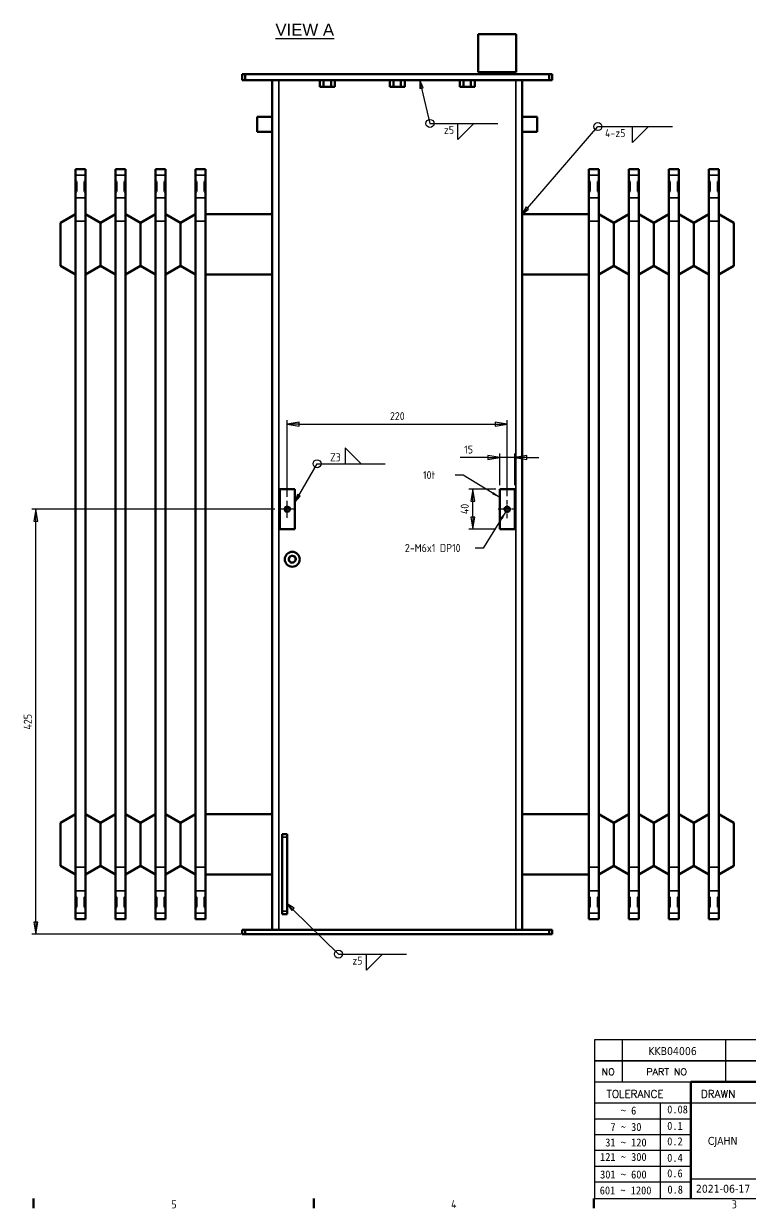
# Model space of a CAD drawing. Header units: millimetres. Extents: x 0 to 3364, y 0 to 2376.
# Drawn here: x 1952 to 2679, y 70 to 1255 of the extents above; entities that cross this region are included whole.
import ezdxf
from ezdxf.enums import TextEntityAlignment as Align

# ---------------------------------------------------------------- set-up
doc = ezdxf.new("R2010")
doc.units = ezdxf.units.MM
doc.header["$LTSCALE"] = 4
doc.linetypes.add('CHAIN', pattern=[0.3543, 0.2362, -0.0295, 0.0591, -0.0295])
doc.layers.get('0').update_dxf_attribs({"lineweight": 25})
for name, color, linetype, lineweight in [('가시적인 것(ISO)', 7, 'Continuous', 50), ('가시적인 좁은 것(ISO)', 1, 'Continuous', 35), ('경계(ISO)', 7, 'Continuous', 70), ('기호(ISO)', 7, 'Continuous', 25), ('제목(ISO)', 5, 'Continuous', 50), ('중심 표식(ISO)', 1, 'Continuous', 25), ('치수(ISO)', 7, 'Continuous', 25)]:
    doc.layers.add(name, color=color, linetype=linetype, lineweight=lineweight)
doc.styles.add('HAN_291', font='')
doc.styles.add('ISO ProportionalPSTEK', font='isocp.shx')
doc.styles.add('RC_284', font='ROMANC.shx')
doc.styles.add('RC_287', font='ROMANC.shx')
doc.styles.add('텍스트 스타일359', font='tahoma.ttf')
doc.styles.add('텍스트 스타일513', font='arial.ttf')
doc.styles.get('HAN_291').set_extended_font_data('GulimChe')
doc.dimstyles.new('PSTEK', dxfattribs={"dimscale": 4, "dimtxt": 2, "dimasz": 3, "dimexe": 1, "dimexo": 1, "dimgap": 1, "dimtad": 1, "dimrnd": 1e-08, "dimdsep": 46, "dimtxsty": 'ISO ProportionalPSTEK', "dimblk": 'Filled-1', "dimcen": 0.09, "dimdle": 10, "dimclrd": 3, "dimclre": 3, "dimclrt": 1, "dimadec": 1, "dimazin": 2, "dimtfac": 1, "dimtmove": 0, "dimatfit": 3, "dimfxl": 0, "dimtolj": 1, "dimlwd": -1, "dimlwe": -1, "dimarcsym": 0})
doc.dimstyles.new('PSTEK$7', dxfattribs={"dimscale": 4, "dimtxt": 2, "dimasz": 2, "dimexe": 1, "dimexo": 1, "dimgap": 1, "dimtad": 1, "dimrnd": 1e-08, "dimdsep": 46, "dimtxsty": 'ISO ProportionalPSTEK', "dimblk": 'Filled-1', "dimcen": 0.09, "dimdle": 10, "dimclrd": 3, "dimclre": 3, "dimclrt": 1, "dimadec": 1, "dimazin": 2, "dimtfac": 1, "dimtmove": 0, "dimatfit": 3, "dimfxl": 0, "dimtolj": 1, "dimlwd": -1, "dimlwe": -1, "dimarcsym": 0})

# ---------------------------------------------------------------- blocks, each defined once
blk = doc.blocks.new('경계 Default Border')
at = {"layer": '경계(ISO)'}
for p, q in [((490.58, 20), (490.58, 17.6)), ((560.67, 20), (560.67, 17.6)), ((630.75, 20), (630.75, 17.6))]:
    blk.add_line(p, q, dxfattribs=at)
at = {"layer": '경계(ISO)', "color": 1, "char_height": 2, "attachment_point": 7, "style": 'ISO ProportionalPSTEK'}
for s, insert in [('5', (525.05, 17.58)), ('4', (595.02, 17.6)), ('3', (665.24, 17.58))]:
    blk.add_mtext(s, dxfattribs=dict(at, insert=insert))
blk = doc.blocks.new('제목 블록 PSTEK')
at = {"color": 180}
for p, q in [((182.48, 11.79), (182.48, 51.57)), ((182.48, 51.57), (372.48, 51.57)), ((189.27, 51.57), (189.27, 41.01)), ((215.22, 41.01), (215.22, 51.57)), ((182.48, 46.29), (372.48, 46.29)), ((182.48, 41.01), (206.45, 41.01)), ((182.48, 35.73), (206.45, 35.73)), ((198.86, 12.03), (198.86, 35.73)), ((206.45, 35.73), (372.48, 35.73)), ((182.48, 31.78), (206.45, 31.78)), ((182.48, 27.83), (206.45, 27.83)), ((182.48, 23.88), (206.45, 23.88)), ((182.48, 19.93), (206.45, 19.93)), ((182.48, 15.98), (206.45, 15.98)), ((206.45, 16.74), (255.92, 16.74)), ((182.48, 11.79), (372.48, 11.79))]:
    blk.add_line(p, q, dxfattribs=at)
at = {"color": 7, "linetype": 'Continuous', "lineweight": 25}
blk.add_line((182.48, 46.28), (231.73, 46.28), dxfattribs=at)
at = {"color": 7, "lineweight": 50}
for p, q in [((206.45, 11.79), (206.45, 41.01)), ((206.45, 41.01), (372.48, 41.01))]:
    blk.add_line(p, q, dxfattribs=at)
at = {"color": 7}
for s, height, style, p in [('NO', 1.742, 'RC_284', (184.14, 42.62)), ('PART NO', 1.742, 'RC_284', (195.34, 42.62)), (' TOLERANCE', 1.9, 'RC_287', (184.09, 37.01)), ('DRAWN', 1.9, 'RC_287', (208.98, 37.01)), ('    ~ 6', 2, 'HAN_291', (183.77, 32.82)), ('0.08', 2, 'HAN_291', (200.55, 33.1)), ('  7 ~ 30', 2, 'HAN_291', (183.77, 28.71)), ('0.1', 2, 'HAN_291', (200.55, 28.99)), (' 31 ~ 120', 2, 'HAN_291', (183.77, 24.83)), ('0.2', 2, 'HAN_291', (200.55, 25.11)), ('121 ~ 300', 2, 'HAN_291', (183.77, 21.21)), ('0.4', 2, 'HAN_291', (200.55, 21)), ('301 ~ 600', 2, 'HAN_291', (183.77, 16.83)), ('0.6', 2, 'HAN_291', (200.55, 17.12)), ('601 ~ 1200', 2, 'HAN_291', (183.68, 12.85)), ('0.8', 2, 'HAN_291', (200.61, 13.06))]:
    blk.add_text(s, height=height, dxfattribs=dict(at, style=style)).set_placement(p)
at = {"layer": '제목(ISO)', "color": 7, "style": '텍스트 스타일359'}
for tag, p in [('4._COLOR_001', (314.55, 49.58)), ('질량\\P3;_001', (349.6, 48.17)), ('부품_번호_001', (195.83, 47.69)), ('설명_001', (231.5, 47.93)), ("3._Q'TY_001", (312.71, 47.93)), ('4._COLOR_002', (323.48, 46.24)), ('1._MODEL_NAME_001', (332.11, 37.37)), ('제목_001', (335.37, 32.13)), ('설계자_001', (210.72, 25.24)), ('점검자_001', (226.47, 25.24)), ('부품_번호_001', (334.49, 26.81)), ('프로젝트_001', (279.06, 18.26)), ('작성_날짜_001', (207.73, 13.27)), ('점검_날짜_001', (224.21, 13.27)), ('시트_크기_001', (260.85, 14.84)), ('프로젝트_002', (270.51, 14.87)), ('프로젝트_003', (286.8, 11.47))]:
    blk.add_attdef(tag, p, '', height=1.98, dxfattribs=at)
for tag, p in [('재질', (295.48, 48.93)), ('엔지니어링_승인자', (247.67, 26.23)), ('엔지니어링_승인_날짜', (247.67, 14.27))]:
    blk.add_attdef(tag, text='', height=1.98, dxfattribs=at).set_placement(p, align=Align.MIDDLE_CENTER)
blk = doc.blocks.new('용접 기호 식별자1')
at = {"layer": '기호(ISO)', "color": 3}
for p, q in [((555.47, 92.32), (554.05, 93.72)), ((555.76, 92.61), (554.05, 93.72)), ((554.05, 93.72), (555.19, 92.03)), ((555.19, 92.03), (555.76, 92.61)), ((555.47, 92.32), (566.85, 81.14)), ((566.85, 81.14), (583.85, 81.14))]:
    blk.add_line(p, q, dxfattribs=at)
at = {"layer": '기호(ISO)'}
for p, q in [((573.85, 81.14), (577.85, 81.14)), ((577.85, 81.14), (573.85, 77.14)), ((573.85, 77.14), (573.85, 81.14))]:
    blk.add_line(p, q, dxfattribs=at)
at = {"layer": '기호(ISO)', "color": 3, "flags": 128}
blk.add_lwpolyline([(555.76, 92.61), (554.05, 93.72)], dxfattribs=at)
at = {"layer": '기호(ISO)'}
blk.add_circle((566.85, 81.14), 1, dxfattribs=at)
at = {"layer": '기호(ISO)', "color": 3}
blk.add_solid([(555.76, 92.61), (554.05, 93.72), (555.19, 92.03), (555.76, 92.61)], dxfattribs=at)
at = {"layer": '기호(ISO)', "color": 1, "insert": (570.33, 78.5), "char_height": 2, "attachment_point": 7, "style": 'ISO ProportionalPSTEK'}
blk.add_mtext('z5', dxfattribs=at)
blk = doc.blocks.new('용접 기호 식별자2')
at = {"layer": '기호(ISO)', "color": 3}
for p, q in [((587.63, 297.63), (587.16, 299.58)), ((588.01, 297.73), (587.16, 299.58)), ((587.16, 299.58), (587.24, 297.54)), ((587.24, 297.54), (588.01, 297.73)), ((587.63, 297.63), (589.74, 288.79)), ((589.74, 288.79), (606.74, 288.79))]:
    blk.add_line(p, q, dxfattribs=at)
at = {"layer": '기호(ISO)'}
for p, q in [((596.74, 288.79), (600.74, 288.79)), ((600.74, 288.79), (596.74, 284.79)), ((596.74, 284.79), (596.74, 288.79))]:
    blk.add_line(p, q, dxfattribs=at)
at = {"layer": '기호(ISO)', "color": 3, "flags": 128}
blk.add_lwpolyline([(588.01, 297.73), (587.16, 299.58)], dxfattribs=at)
at = {"layer": '기호(ISO)'}
blk.add_circle((589.74, 288.79), 1, dxfattribs=at)
at = {"layer": '기호(ISO)', "color": 3}
blk.add_solid([(588.01, 297.73), (587.16, 299.58), (587.24, 297.54), (588.01, 297.73)], dxfattribs=at)
at = {"layer": '기호(ISO)', "color": 1, "insert": (593.22, 286.15), "char_height": 2, "attachment_point": 7, "style": 'ISO ProportionalPSTEK'}
blk.add_mtext('z5', dxfattribs=at)
blk = doc.blocks.new('Filled-1')
at = {"color": 0}
for p, q in [((0, 0), (-1, 0.167)), ((-1, 0.167), (-1, -0.167)), ((-1, 0), (0, 0)), ((-1, -0.167), (0, 0))]:
    blk.add_line(p, q, dxfattribs=at)
at = {"color": 0, "flags": 128}
blk.add_lwpolyline([(-1, -0.167), (0, 0)], dxfattribs=at)
at = {"color": 0}
blk.add_solid([(-1, -0.167), (0, 0), (-1, 0.167), (-1, -0.167)], dxfattribs=at)
blk = doc.blocks.new('*D71')
at = {"layer": 'Defpoints', "color": 0}
for p in [(1964.5, 769.3), (2207.7, 769.3), (2174.2, 344.3)]:
    blk.add_point(p, dxfattribs=at)
at = {"layer": '치수(ISO)', "color": 3}
for p, q in [((2203.7, 769.3), (1960.5, 769.3)), ((1964.5, 356.3), (1964.5, 757.3)), ((2170.2, 344.3), (1960.5, 344.3))]:
    blk.add_line(p, q, dxfattribs=at)
at = {"layer": '치수(ISO)', "color": 3, "xscale": 12, "yscale": 12, "zscale": 12}
for p, rotation in [((1964.5, 769.3), 90), ((1964.5, 344.3), 270)]:
    blk.add_blockref('Filled-1', p, dxfattribs=dict(at, rotation=rotation))
at = {"layer": '치수(ISO)', "color": 1, "insert": (1952.5, 549.1), "char_height": 8, "attachment_point": 1, "rotation": 90, "style": 'ISO ProportionalPSTEK'}
blk.add_mtext('\\A1;425', dxfattribs=at)
blk = doc.blocks.new('*D72')
at = {"layer": 'Defpoints', "color": 0}
for p in [(2436.2, 854.5), (2216.2, 777.8), (2436.2, 778.3)]:
    blk.add_point(p, dxfattribs=at)
at = {"layer": '치수(ISO)', "color": 3}
for p, q in [((2216.2, 781.8), (2216.2, 858.5)), ((2228.2, 854.5), (2424.2, 854.5)), ((2436.2, 782.3), (2436.2, 858.5))]:
    blk.add_line(p, q, dxfattribs=at)
at = {"layer": '치수(ISO)', "color": 3, "xscale": 12, "yscale": 12, "zscale": 12, "rotation": 180}
blk.add_blockref('Filled-1', (2216.2, 854.5), dxfattribs=at)
at = {"layer": '치수(ISO)', "color": 3, "xscale": 12, "yscale": 12, "zscale": 12}
blk.add_blockref('Filled-1', (2436.2, 854.5), dxfattribs=at)
at = {"layer": '치수(ISO)', "color": 1, "insert": (2318.9, 866.5), "char_height": 8, "attachment_point": 1, "style": 'ISO ProportionalPSTEK'}
blk.add_mtext('\\A1;220', dxfattribs=at)
blk = doc.blocks.new('*D73')
at = {"layer": 'Defpoints', "color": 0}
for p in [(2401.7, 789.3), (2428.7, 789.3), (2428.7, 749.3)]:
    blk.add_point(p, dxfattribs=at)
at = {"layer": '치수(ISO)', "color": 3}
for p, q in [((2424.7, 789.3), (2397.7, 789.3)), ((2401.7, 761.3), (2401.7, 777.3)), ((2424.7, 749.3), (2397.7, 749.3))]:
    blk.add_line(p, q, dxfattribs=at)
at = {"layer": '치수(ISO)', "color": 3, "xscale": 12, "yscale": 12, "zscale": 12}
for p, rotation in [((2401.7, 789.3), 90), ((2401.7, 749.3), 270)]:
    blk.add_blockref('Filled-1', p, dxfattribs=dict(at, rotation=rotation))
at = {"layer": '치수(ISO)', "color": 1, "insert": (2389.7, 764.5), "char_height": 8, "attachment_point": 1, "rotation": 90, "style": 'ISO ProportionalPSTEK'}
blk.add_mtext('\\A1;40', dxfattribs=at)
blk = doc.blocks.new('*D74')
at = {"layer": 'Defpoints', "color": 0}
for p in [(2443.7, 821.1), (2428.7, 789.3), (2443.7, 789.3)]:
    blk.add_point(p, dxfattribs=at)
at = {"layer": '치수(ISO)', "color": 3}
for p, q in [((2416.7, 821.1), (2389.2, 821.1)), ((2428.7, 793.3), (2428.7, 825.1)), ((2443.7, 821.1), (2428.7, 821.1)), ((2443.7, 793.3), (2443.7, 825.1)), ((2455.7, 821.1), (2467.7, 821.1))]:
    blk.add_line(p, q, dxfattribs=at)
at = {"layer": '치수(ISO)', "color": 3, "xscale": 12, "yscale": 12, "zscale": 12}
blk.add_blockref('Filled-1', (2428.7, 821.1), dxfattribs=at)
at = {"layer": '치수(ISO)', "color": 3, "xscale": 12, "yscale": 12, "zscale": 12, "rotation": 180}
blk.add_blockref('Filled-1', (2443.7, 821.1), dxfattribs=at)
at = {"layer": '치수(ISO)', "color": 1, "insert": (2393.2, 833.1), "char_height": 8, "attachment_point": 1, "style": 'ISO ProportionalPSTEK'}
blk.add_mtext('\\A1;15', dxfattribs=at)
blk = doc.blocks.new('용접 기호 식별자4')
at = {"layer": '기호(ISO)'}
for p, q in [((572.49, 203.73), (568.49, 207.73)), ((568.49, 207.73), (568.49, 203.73)), ((568.49, 203.73), (572.49, 203.73))]:
    blk.add_line(p, q, dxfattribs=at)
at = {"layer": '기호(ISO)', "color": 3}
for p, q in [((556.92, 195.82), (561.49, 203.73)), ((561.49, 203.73), (578.49, 203.73)), ((556.58, 196.02), (555.92, 194.09)), ((556.92, 195.82), (555.92, 194.09)), ((555.92, 194.09), (557.27, 195.62)), ((557.27, 195.62), (556.58, 196.02))]:
    blk.add_line(p, q, dxfattribs=at)
at = {"layer": '기호(ISO)', "color": 3, "flags": 128}
blk.add_lwpolyline([(556.58, 196.02), (555.92, 194.09)], dxfattribs=at)
at = {"layer": '기호(ISO)'}
blk.add_circle((561.49, 203.73), 1, dxfattribs=at)
at = {"layer": '기호(ISO)', "color": 3}
blk.add_solid([(556.58, 196.02), (555.92, 194.09), (557.27, 195.62), (556.58, 196.02)], dxfattribs=at)
at = {"layer": '기호(ISO)', "color": 1, "insert": (564.76, 204.33), "char_height": 2, "attachment_point": 7, "style": 'ISO ProportionalPSTEK'}
blk.add_mtext('Z3', dxfattribs=at)
blk = doc.blocks.new('용접 기호 식별자7')
at = {"layer": '기호(ISO)', "color": 3}
for p, q in [((614.11, 267.65), (631.73, 288.01)), ((631.73, 288.01), (635.08, 288.01)), ((632.58, 288.01), (650.37, 288.01)), ((613.81, 267.92), (612.8, 266.14)), ((614.11, 267.65), (612.8, 266.14)), ((612.8, 266.14), (614.41, 267.39)), ((614.41, 267.39), (613.81, 267.92))]:
    blk.add_line(p, q, dxfattribs=at)
at = {"layer": '기호(ISO)'}
for p, q in [((640.37, 288.01), (644.37, 288.01)), ((644.37, 288.01), (640.37, 284.01)), ((640.37, 284.01), (640.37, 288.01))]:
    blk.add_line(p, q, dxfattribs=at)
at = {"layer": '기호(ISO)', "color": 3, "flags": 128}
blk.add_lwpolyline([(613.81, 267.92), (612.8, 266.14)], dxfattribs=at)
at = {"layer": '기호(ISO)'}
blk.add_circle((631.73, 288.01), 1, dxfattribs=at)
at = {"layer": '기호(ISO)', "color": 3}
blk.add_solid([(613.81, 267.92), (612.8, 266.14), (614.41, 267.39), (613.81, 267.92)], dxfattribs=at)
at = {"layer": '기호(ISO)', "color": 1, "insert": (633.53, 285.37), "char_height": 2, "attachment_point": 7, "style": 'ISO ProportionalPSTEK'}
blk.add_mtext('4-z5', dxfattribs=at)

msp = doc.modelspace()

# ---------------------------------------------------------------- linework, layer by layer
at = {"layer": '가시적인 것(ISO)'}
for p, q in [((2445.1943, 1244.416), (2407.1943, 1244.416)), ((2407.1943, 1206.416), (2407.1943, 1244.416)), ((2445.1943, 1206.416), (2445.1943, 1244.416)), ((2174.1943, 1204.316), (2171.1943, 1204.316)), ((2171.1943, 1204.316), (2171.1943, 1198.316)), ((2171.1943, 1198.316), (2174.1943, 1198.316)), ((2174.1943, 1198.316), (2174.1943, 1204.316)), ((2478.1943, 1204.316), (2174.1943, 1204.316)), ((2174.1943, 1198.316), (2478.1943, 1198.316)), ((2201.1943, 1198.316), (2201.1943, 348.816)), ((2248.6887, 1198.316), (2248.6887, 1191.816)), ((2252.4415, 1198.316), (2252.4415, 1191.816)), ((2259.947, 1198.316), (2259.947, 1191.816)), ((2263.6998, 1198.316), (2263.6998, 1191.816)), ((2318.6887, 1198.316), (2318.6887, 1191.816)), ((2322.4415, 1198.316), (2322.4415, 1191.816)), ((2329.947, 1198.316), (2329.947, 1191.816)), ((2333.6998, 1198.316), (2333.6998, 1191.816)), ((2388.6887, 1198.316), (2388.6887, 1191.816)), ((2392.4415, 1198.316), (2392.4415, 1191.816)), ((2399.947, 1198.316), (2399.947, 1191.816)), ((2403.6998, 1198.316), (2403.6998, 1191.816)), ((2407.1943, 1206.416), (2445.1943, 1206.416)), ((2412.5943, 1206.416), (2412.5943, 1204.316)), ((2439.7943, 1204.316), (2439.7943, 1206.416)), ((2451.1943, 348.816), (2451.1943, 1198.316)), ((2481.1943, 1204.316), (2478.1943, 1204.316)), ((2478.1943, 1204.316), (2478.1943, 1198.316)), ((2478.1943, 1198.316), (2481.1943, 1198.316)), ((2481.1943, 1198.316), (2481.1943, 1204.316)), ((2252.4415, 1191.816), (2248.6887, 1191.816)), ((2259.947, 1191.816), (2252.4415, 1191.816)), ((2263.6998, 1191.816), (2259.947, 1191.816)), ((2322.4415, 1191.816), (2318.6887, 1191.816)), ((2329.947, 1191.816), (2322.4415, 1191.816)), ((2333.6998, 1191.816), (2329.947, 1191.816)), ((2392.4415, 1191.816), (2388.6887, 1191.816)), ((2399.947, 1191.816), (2392.4415, 1191.816)), ((2403.6998, 1191.816), (2399.947, 1191.816)), ((2186.1943, 1146.816), (2186.1943, 1161.816)), ((2186.1943, 1161.816), (2201.1943, 1161.816)), ((2451.1943, 1161.816), (2466.1943, 1161.816)), ((2466.1943, 1146.816), (2466.1943, 1161.816)), ((2186.1943, 1146.816), (2201.1943, 1146.816)), ((2451.1943, 1146.816), (2466.1943, 1146.816)), ((2004.3943, 1109.316), (2004.3943, 1103.2852)), ((2004.3943, 1109.316), (2014.3943, 1109.316)), ((2004.3943, 1097.5352), (2004.3943, 1103.2852)), ((2014.3943, 1103.2852), (2014.3943, 1109.316)), ((2014.3943, 1103.2852), (2014.3943, 1097.5352)), ((2044.3943, 1109.316), (2044.3943, 1103.2852)), ((2044.3943, 1109.316), (2054.3943, 1109.316)), ((2044.3943, 1097.5352), (2044.3943, 1103.2852)), ((2054.3943, 1103.2852), (2054.3943, 1109.316)), ((2054.3943, 1103.2852), (2054.3943, 1097.5352)), ((2084.3943, 1109.316), (2084.3943, 1103.2852)), ((2084.3943, 1109.316), (2094.3943, 1109.316)), ((2084.3943, 1097.5352), (2084.3943, 1103.2852)), ((2094.3943, 1103.2852), (2094.3943, 1109.316)), ((2094.3943, 1103.2852), (2094.3943, 1097.5352)), ((2124.3943, 1109.316), (2124.3943, 1103.2852)), ((2124.3943, 1109.316), (2134.3943, 1109.316)), ((2124.3943, 1097.5352), (2124.3943, 1103.2852)), ((2134.3943, 1103.2852), (2134.3943, 1109.316)), ((2134.3943, 1103.2852), (2134.3943, 1097.5352)), ((2517.9943, 1109.316), (2517.9943, 1103.2852)), ((2527.9943, 1109.316), (2517.9943, 1109.316)), ((2517.9943, 1097.5352), (2517.9943, 1103.2852)), ((2527.9943, 1103.2852), (2527.9943, 1109.316)), ((2527.9943, 1103.2852), (2527.9943, 1097.5352)), ((2557.9943, 1109.316), (2557.9943, 1103.2852)), ((2567.9943, 1109.316), (2557.9943, 1109.316)), ((2557.9943, 1097.5352), (2557.9943, 1103.2852)), ((2567.9943, 1103.2852), (2567.9943, 1109.316)), ((2567.9943, 1103.2852), (2567.9943, 1097.5352)), ((2597.9943, 1109.316), (2597.9943, 1103.2852)), ((2607.9943, 1109.316), (2597.9943, 1109.316)), ((2597.9943, 1097.5352), (2597.9943, 1103.2852)), ((2607.9943, 1103.2852), (2607.9943, 1109.316)), ((2607.9943, 1103.2852), (2607.9943, 1097.5352)), ((2637.9943, 1109.316), (2637.9943, 1103.2852)), ((2647.9943, 1109.316), (2637.9943, 1109.316)), ((2637.9943, 1097.5352), (2637.9943, 1103.2852)), ((2647.9943, 1103.2852), (2647.9943, 1109.316)), ((2647.9943, 1103.2852), (2647.9943, 1097.5352)), ((2004.3943, 1097.5352), (2005.3943, 1097.1015)), ((2004.3943, 1086.6161), (2004.3943, 1097.5352)), ((2005.3943, 1097.1015), (2005.3943, 1087.0499)), ((2013.3943, 1097.1015), (2014.3943, 1097.5352)), ((2013.3943, 1087.0499), (2013.3943, 1097.1015)), ((2014.3943, 1097.5352), (2014.3943, 1086.6161)), ((2044.3943, 1097.5352), (2045.3943, 1097.1015)), ((2044.3943, 1086.6161), (2044.3943, 1097.5352)), ((2045.3943, 1097.1015), (2045.3943, 1087.0499)), ((2053.3943, 1097.1015), (2054.3943, 1097.5352)), ((2053.3943, 1087.0499), (2053.3943, 1097.1015)), ((2054.3943, 1097.5352), (2054.3943, 1086.6161)), ((2084.3943, 1097.5352), (2085.3943, 1097.1015)), ((2084.3943, 1086.6161), (2084.3943, 1097.5352)), ((2085.3943, 1097.1015), (2085.3943, 1087.0499)), ((2093.3943, 1097.1015), (2094.3943, 1097.5352)), ((2093.3943, 1087.0499), (2093.3943, 1097.1015)), ((2094.3943, 1097.5352), (2094.3943, 1086.6161)), ((2124.3943, 1097.5352), (2125.3943, 1097.1015)), ((2124.3943, 1086.6161), (2124.3943, 1097.5352)), ((2125.3943, 1097.1015), (2125.3943, 1087.0499)), ((2133.3943, 1097.1015), (2134.3943, 1097.5352)), ((2133.3943, 1087.0499), (2133.3943, 1097.1015)), ((2134.3943, 1097.5352), (2134.3943, 1086.6161)), ((2517.9943, 1097.5352), (2518.9943, 1097.1015)), ((2517.9943, 1086.6161), (2517.9943, 1097.5352)), ((2518.9943, 1097.1015), (2518.9943, 1087.0499)), ((2526.9943, 1097.1015), (2527.9943, 1097.5352)), ((2526.9943, 1087.0499), (2526.9943, 1097.1015)), ((2527.9943, 1097.5352), (2527.9943, 1086.6161)), ((2557.9943, 1097.5352), (2558.9943, 1097.1015)), ((2557.9943, 1086.6161), (2557.9943, 1097.5352)), ((2558.9943, 1097.1015), (2558.9943, 1087.0499)), ((2566.9943, 1097.1015), (2567.9943, 1097.5352)), ((2566.9943, 1087.0499), (2566.9943, 1097.1015)), ((2567.9943, 1097.5352), (2567.9943, 1086.6161)), ((2597.9943, 1097.5352), (2598.9943, 1097.1015)), ((2597.9943, 1086.6161), (2597.9943, 1097.5352)), ((2598.9943, 1097.1015), (2598.9943, 1087.0499)), ((2606.9943, 1097.1015), (2607.9943, 1097.5352)), ((2606.9943, 1087.0499), (2606.9943, 1097.1015)), ((2607.9943, 1097.5352), (2607.9943, 1086.6161)), ((2637.9943, 1097.5352), (2638.9943, 1097.1015)), ((2637.9943, 1086.6161), (2637.9943, 1097.5352)), ((2638.9943, 1097.1015), (2638.9943, 1087.0499)), ((2646.9943, 1097.1015), (2647.9943, 1097.5352)), ((2646.9943, 1087.0499), (2646.9943, 1097.1015)), ((2647.9943, 1097.5352), (2647.9943, 1086.6161)), ((2005.3943, 1087.0499), (2004.3943, 1086.6161)), ((2004.3943, 1080.7742), (2004.3943, 1086.6161)), ((2004.3943, 1080.7742), (2004.3943, 1057.2819)), ((2014.3943, 1086.6161), (2013.3943, 1087.0499)), ((2014.3943, 1086.6161), (2014.3943, 1080.7742)), ((2014.3943, 1057.2819), (2014.3943, 1080.7742)), ((2045.3943, 1087.0499), (2044.3943, 1086.6161)), ((2044.3943, 1080.7742), (2044.3943, 1086.6161)), ((2044.3943, 1080.7742), (2044.3943, 1057.2819)), ((2054.3943, 1086.6161), (2053.3943, 1087.0499)), ((2054.3943, 1086.6161), (2054.3943, 1080.7742)), ((2054.3943, 1057.2819), (2054.3943, 1080.7742)), ((2085.3943, 1087.0499), (2084.3943, 1086.6161)), ((2084.3943, 1080.7742), (2084.3943, 1086.6161)), ((2084.3943, 1080.7742), (2084.3943, 1057.2819)), ((2094.3943, 1086.6161), (2093.3943, 1087.0499)), ((2094.3943, 1086.6161), (2094.3943, 1080.7742)), ((2094.3943, 1057.2819), (2094.3943, 1080.7742)), ((2125.3943, 1087.0499), (2124.3943, 1086.6161)), ((2124.3943, 1080.7742), (2124.3943, 1086.6161)), ((2124.3943, 1080.7742), (2124.3943, 1057.2819)), ((2134.3943, 1086.6161), (2133.3943, 1087.0499)), ((2134.3943, 1086.6161), (2134.3943, 1080.7742)), ((2134.3943, 1057.2819), (2134.3943, 1080.7742)), ((2518.9943, 1087.0499), (2517.9943, 1086.6161)), ((2517.9943, 1080.7742), (2517.9943, 1086.6161)), ((2517.9943, 1080.7742), (2517.9943, 1057.2819)), ((2527.9943, 1086.6161), (2526.9943, 1087.0499)), ((2527.9943, 1086.6161), (2527.9943, 1080.7742)), ((2527.9943, 1057.2819), (2527.9943, 1080.7742)), ((2558.9943, 1087.0499), (2557.9943, 1086.6161)), ((2557.9943, 1080.7742), (2557.9943, 1086.6161)), ((2557.9943, 1080.7742), (2557.9943, 1057.2819)), ((2567.9943, 1086.6161), (2566.9943, 1087.0499)), ((2567.9943, 1086.6161), (2567.9943, 1080.7742)), ((2567.9943, 1057.2819), (2567.9943, 1080.7742)), ((2598.9943, 1087.0499), (2597.9943, 1086.6161)), ((2597.9943, 1080.7742), (2597.9943, 1086.6161)), ((2597.9943, 1080.7742), (2597.9943, 1057.2819)), ((2607.9943, 1086.6161), (2606.9943, 1087.0499)), ((2607.9943, 1086.6161), (2607.9943, 1080.7742)), ((2607.9943, 1057.2819), (2607.9943, 1080.7742)), ((2638.9943, 1087.0499), (2637.9943, 1086.6161)), ((2637.9943, 1080.7742), (2637.9943, 1086.6161)), ((2637.9943, 1080.7742), (2637.9943, 1057.2819)), ((2647.9943, 1086.6161), (2646.9943, 1087.0499)), ((2647.9943, 1086.6161), (2647.9943, 1080.7742)), ((2647.9943, 1057.2819), (2647.9943, 1080.7742)), ((1989.3943, 1055.9057), (2004.3943, 1064.566)), ((1989.3943, 1055.9057), (1989.3943, 1012.7262)), ((2004.3943, 411.35), (2004.3943, 1057.2819)), ((2029.3943, 1055.9057), (2014.3943, 1064.566)), ((2014.3943, 1057.2819), (2014.3943, 411.35)), ((2029.3943, 1055.9057), (2044.3943, 1064.566)), ((2029.3943, 1055.9057), (2029.3943, 1012.7262)), ((2044.3943, 411.35), (2044.3943, 1057.2819)), ((2069.3943, 1055.9057), (2054.3943, 1064.566)), ((2054.3943, 1057.2819), (2054.3943, 411.35)), ((2069.3943, 1055.9057), (2084.3943, 1064.566)), ((2069.3943, 1055.9057), (2069.3943, 1012.7262)), ((2084.3943, 411.35), (2084.3943, 1057.2819)), ((2109.3943, 1055.9057), (2094.3943, 1064.566)), ((2094.3943, 1057.2819), (2094.3943, 411.35)), ((2109.3943, 1055.9057), (2124.3943, 1064.566)), ((2109.3943, 1055.9057), (2109.3943, 1012.7262)), ((2124.3943, 411.35), (2124.3943, 1057.2819)), ((2134.3943, 1064.566), (2201.1943, 1064.566)), ((2134.3943, 1057.2819), (2134.3943, 411.35)), ((2517.9943, 1064.566), (2451.1943, 1064.566)), ((2517.9943, 411.35), (2517.9943, 1057.2819)), ((2542.9943, 1055.9057), (2527.9943, 1064.566)), ((2527.9943, 1057.2819), (2527.9943, 411.35)), ((2542.9943, 1055.9057), (2557.9943, 1064.566)), ((2542.9943, 1012.7262), (2542.9943, 1055.9057)), ((2557.9943, 411.35), (2557.9943, 1057.2819)), ((2582.9943, 1055.9057), (2567.9943, 1064.566)), ((2567.9943, 1057.2819), (2567.9943, 411.35)), ((2582.9943, 1055.9057), (2597.9943, 1064.566)), ((2582.9943, 1012.7262), (2582.9943, 1055.9057)), ((2597.9943, 411.35), (2597.9943, 1057.2819)), ((2622.9943, 1055.9057), (2607.9943, 1064.566)), ((2607.9943, 1057.2819), (2607.9943, 411.35)), ((2622.9943, 1055.9057), (2637.9943, 1064.566)), ((2622.9943, 1012.7262), (2622.9943, 1055.9057)), ((2637.9943, 411.35), (2637.9943, 1057.2819)), ((2662.9943, 1055.9057), (2647.9943, 1064.566)), ((2647.9943, 1057.2819), (2647.9943, 411.35)), ((2662.9943, 1012.7262), (2662.9943, 1055.9057)), ((1989.3943, 1012.7262), (2004.3943, 1004.066)), ((2029.3943, 1012.7262), (2014.3943, 1004.066)), ((2029.3943, 1012.7262), (2044.3943, 1004.066)), ((2069.3943, 1012.7262), (2054.3943, 1004.066)), ((2069.3943, 1012.7262), (2084.3943, 1004.066)), ((2109.3943, 1012.7262), (2094.3943, 1004.066)), ((2109.3943, 1012.7262), (2124.3943, 1004.066)), ((2542.9943, 1012.7262), (2527.9943, 1004.066)), ((2542.9943, 1012.7262), (2557.9943, 1004.066)), ((2582.9943, 1012.7262), (2567.9943, 1004.066)), ((2582.9943, 1012.7262), (2597.9943, 1004.066)), ((2622.9943, 1012.7262), (2607.9943, 1004.066)), ((2622.9943, 1012.7262), (2637.9943, 1004.066)), ((2662.9943, 1012.7262), (2647.9943, 1004.066)), ((2134.3943, 1004.066), (2201.1943, 1004.066)), ((2517.9943, 1004.066), (2451.1943, 1004.066)), ((2208.6943, 789.316), (2208.6943, 749.316)), ((2223.6943, 789.316), (2208.6943, 789.316)), ((2223.6943, 749.316), (2223.6943, 789.316)), ((2428.6943, 789.316), (2443.6943, 789.316)), ((2428.6943, 749.316), (2428.6943, 789.316)), ((2443.6943, 789.316), (2443.6943, 749.316)), ((2208.6943, 749.316), (2223.6943, 749.316)), ((2443.6943, 749.316), (2428.6943, 749.316)), ((1989.3943, 455.9057), (2004.3943, 464.566)), ((2029.3943, 455.9057), (2014.3943, 464.566)), ((2029.3943, 455.9057), (2044.3943, 464.566)), ((2069.3943, 455.9057), (2054.3943, 464.566)), ((2069.3943, 455.9057), (2084.3943, 464.566)), ((2109.3943, 455.9057), (2094.3943, 464.566)), ((2109.3943, 455.9057), (2124.3943, 464.566)), ((2134.3943, 464.566), (2201.1943, 464.566)), ((2517.9943, 464.566), (2451.1943, 464.566)), ((2542.9943, 455.9057), (2527.9943, 464.566)), ((2542.9943, 455.9057), (2557.9943, 464.566)), ((2582.9943, 455.9057), (2567.9943, 464.566)), ((2582.9943, 455.9057), (2597.9943, 464.566)), ((2622.9943, 455.9057), (2607.9943, 464.566)), ((2622.9943, 455.9057), (2637.9943, 464.566)), ((2662.9943, 455.9057), (2647.9943, 464.566)), ((1989.3943, 455.9057), (1989.3943, 412.7262)), ((2029.3943, 455.9057), (2029.3943, 412.7262)), ((2069.3943, 455.9057), (2069.3943, 412.7262)), ((2109.3943, 455.9057), (2109.3943, 412.7262)), ((2542.9943, 412.7262), (2542.9943, 455.9057)), ((2582.9943, 412.7262), (2582.9943, 455.9057)), ((2622.9943, 412.7262), (2622.9943, 455.9057)), ((2662.9943, 412.7262), (2662.9943, 455.9057)), ((2216.1943, 444.316), (2211.1943, 444.316)), ((2211.1943, 441.316), (2211.1943, 444.316)), ((2211.1943, 367.316), (2211.1943, 441.316)), ((2216.1943, 444.316), (2216.1943, 441.316)), ((2216.1943, 441.316), (2216.1943, 367.316)), ((1989.3943, 412.7262), (2004.3943, 404.066)), ((2004.3943, 411.35), (2004.3943, 387.8577)), ((2029.3943, 412.7262), (2014.3943, 404.066)), ((2014.3943, 387.8577), (2014.3943, 411.35)), ((2029.3943, 412.7262), (2044.3943, 404.066)), ((2044.3943, 411.35), (2044.3943, 387.8577)), ((2069.3943, 412.7262), (2054.3943, 404.066)), ((2054.3943, 387.8577), (2054.3943, 411.35)), ((2069.3943, 412.7262), (2084.3943, 404.066)), ((2084.3943, 411.35), (2084.3943, 387.8577)), ((2109.3943, 412.7262), (2094.3943, 404.066)), ((2094.3943, 387.8577), (2094.3943, 411.35)), ((2109.3943, 412.7262), (2124.3943, 404.066)), ((2124.3943, 411.35), (2124.3943, 387.8577)), ((2134.3943, 387.8577), (2134.3943, 411.35)), ((2134.3943, 404.066), (2201.1943, 404.066)), ((2517.9943, 404.066), (2451.1943, 404.066)), ((2517.9943, 411.35), (2517.9943, 387.8577)), ((2542.9943, 412.7262), (2527.9943, 404.066)), ((2527.9943, 387.8577), (2527.9943, 411.35)), ((2542.9943, 412.7262), (2557.9943, 404.066)), ((2557.9943, 411.35), (2557.9943, 387.8577)), ((2582.9943, 412.7262), (2567.9943, 404.066)), ((2567.9943, 387.8577), (2567.9943, 411.35)), ((2582.9943, 412.7262), (2597.9943, 404.066)), ((2597.9943, 411.35), (2597.9943, 387.8577)), ((2622.9943, 412.7262), (2607.9943, 404.066)), ((2607.9943, 387.8577), (2607.9943, 411.35)), ((2622.9943, 412.7262), (2637.9943, 404.066)), ((2637.9943, 411.35), (2637.9943, 387.8577)), ((2662.9943, 412.7262), (2647.9943, 404.066)), ((2647.9943, 387.8577), (2647.9943, 411.35)), ((2004.3943, 382.0158), (2004.3943, 387.8577)), ((2004.3943, 382.0158), (2005.3943, 381.5821)), ((2004.3943, 371.0967), (2004.3943, 382.0158)), ((2005.3943, 381.5821), (2005.3943, 371.5305)), ((2013.3943, 381.5821), (2014.3943, 382.0158)), ((2013.3943, 371.5305), (2013.3943, 381.5821)), ((2014.3943, 387.8577), (2014.3943, 382.0158)), ((2014.3943, 382.0158), (2014.3943, 371.0967)), ((2044.3943, 382.0158), (2044.3943, 387.8577)), ((2044.3943, 382.0158), (2045.3943, 381.5821)), ((2044.3943, 371.0967), (2044.3943, 382.0158)), ((2045.3943, 381.5821), (2045.3943, 371.5305)), ((2053.3943, 381.5821), (2054.3943, 382.0158)), ((2053.3943, 371.5305), (2053.3943, 381.5821)), ((2054.3943, 387.8577), (2054.3943, 382.0158)), ((2054.3943, 382.0158), (2054.3943, 371.0967)), ((2084.3943, 382.0158), (2084.3943, 387.8577)), ((2084.3943, 382.0158), (2085.3943, 381.5821)), ((2084.3943, 371.0967), (2084.3943, 382.0158)), ((2085.3943, 381.5821), (2085.3943, 371.5305)), ((2093.3943, 381.5821), (2094.3943, 382.0158)), ((2093.3943, 371.5305), (2093.3943, 381.5821)), ((2094.3943, 387.8577), (2094.3943, 382.0158)), ((2094.3943, 382.0158), (2094.3943, 371.0967)), ((2124.3943, 382.0158), (2124.3943, 387.8577)), ((2124.3943, 382.0158), (2125.3943, 381.5821)), ((2124.3943, 371.0967), (2124.3943, 382.0158)), ((2125.3943, 381.5821), (2125.3943, 371.5305)), ((2133.3943, 381.5821), (2134.3943, 382.0158)), ((2133.3943, 371.5305), (2133.3943, 381.5821)), ((2134.3943, 387.8577), (2134.3943, 382.0158)), ((2134.3943, 382.0158), (2134.3943, 371.0967)), ((2517.9943, 382.0158), (2517.9943, 387.8577)), ((2517.9943, 382.0158), (2518.9943, 381.5821)), ((2517.9943, 371.0967), (2517.9943, 382.0158)), ((2518.9943, 381.5821), (2518.9943, 371.5305)), ((2526.9943, 381.5821), (2527.9943, 382.0158)), ((2526.9943, 371.5305), (2526.9943, 381.5821)), ((2527.9943, 387.8577), (2527.9943, 382.0158)), ((2527.9943, 382.0158), (2527.9943, 371.0967)), ((2557.9943, 382.0158), (2557.9943, 387.8577)), ((2557.9943, 382.0158), (2558.9943, 381.5821)), ((2557.9943, 371.0967), (2557.9943, 382.0158)), ((2558.9943, 381.5821), (2558.9943, 371.5305)), ((2566.9943, 381.5821), (2567.9943, 382.0158)), ((2566.9943, 371.5305), (2566.9943, 381.5821)), ((2567.9943, 387.8577), (2567.9943, 382.0158)), ((2567.9943, 382.0158), (2567.9943, 371.0967)), ((2597.9943, 382.0158), (2597.9943, 387.8577)), ((2597.9943, 382.0158), (2598.9943, 381.5821)), ((2597.9943, 371.0967), (2597.9943, 382.0158)), ((2598.9943, 381.5821), (2598.9943, 371.5305)), ((2606.9943, 381.5821), (2607.9943, 382.0158)), ((2606.9943, 371.5305), (2606.9943, 381.5821)), ((2607.9943, 387.8577), (2607.9943, 382.0158)), ((2607.9943, 382.0158), (2607.9943, 371.0967)), ((2637.9943, 382.0158), (2637.9943, 387.8577)), ((2637.9943, 382.0158), (2638.9943, 381.5821)), ((2637.9943, 371.0967), (2637.9943, 382.0158)), ((2638.9943, 381.5821), (2638.9943, 371.5305)), ((2646.9943, 381.5821), (2647.9943, 382.0158)), ((2646.9943, 371.5305), (2646.9943, 381.5821)), ((2647.9943, 387.8577), (2647.9943, 382.0158)), ((2647.9943, 382.0158), (2647.9943, 371.0967)), ((2005.3943, 371.5305), (2004.3943, 371.0967)), ((2004.3943, 365.3467), (2004.3943, 371.0967)), ((2014.3943, 371.0967), (2013.3943, 371.5305)), ((2014.3943, 371.0967), (2014.3943, 365.3467)), ((2045.3943, 371.5305), (2044.3943, 371.0967)), ((2044.3943, 365.3467), (2044.3943, 371.0967)), ((2054.3943, 371.0967), (2053.3943, 371.5305)), ((2054.3943, 371.0967), (2054.3943, 365.3467)), ((2085.3943, 371.5305), (2084.3943, 371.0967)), ((2084.3943, 365.3467), (2084.3943, 371.0967)), ((2094.3943, 371.0967), (2093.3943, 371.5305)), ((2094.3943, 371.0967), (2094.3943, 365.3467)), ((2125.3943, 371.5305), (2124.3943, 371.0967)), ((2124.3943, 365.3467), (2124.3943, 371.0967)), ((2134.3943, 371.0967), (2133.3943, 371.5305)), ((2134.3943, 371.0967), (2134.3943, 365.3467)), ((2211.1943, 364.316), (2211.1943, 367.316)), ((2216.1943, 367.316), (2216.1943, 364.316)), ((2518.9943, 371.5305), (2517.9943, 371.0967)), ((2517.9943, 365.3467), (2517.9943, 371.0967)), ((2527.9943, 371.0967), (2526.9943, 371.5305)), ((2527.9943, 371.0967), (2527.9943, 365.3467)), ((2558.9943, 371.5305), (2557.9943, 371.0967)), ((2557.9943, 365.3467), (2557.9943, 371.0967)), ((2567.9943, 371.0967), (2566.9943, 371.5305)), ((2567.9943, 371.0967), (2567.9943, 365.3467)), ((2598.9943, 371.5305), (2597.9943, 371.0967)), ((2597.9943, 365.3467), (2597.9943, 371.0967)), ((2607.9943, 371.0967), (2606.9943, 371.5305)), ((2607.9943, 371.0967), (2607.9943, 365.3467)), ((2638.9943, 371.5305), (2637.9943, 371.0967)), ((2637.9943, 365.3467), (2637.9943, 371.0967)), ((2647.9943, 371.0967), (2646.9943, 371.5305)), ((2647.9943, 371.0967), (2647.9943, 365.3467)), ((2004.3943, 365.3467), (2004.3943, 359.316)), ((2004.3943, 359.316), (2014.3943, 359.316)), ((2014.3943, 359.316), (2014.3943, 365.3467)), ((2044.3943, 365.3467), (2044.3943, 359.316)), ((2044.3943, 359.316), (2054.3943, 359.316)), ((2054.3943, 359.316), (2054.3943, 365.3467)), ((2084.3943, 365.3467), (2084.3943, 359.316)), ((2084.3943, 359.316), (2094.3943, 359.316)), ((2094.3943, 359.316), (2094.3943, 365.3467)), ((2124.3943, 365.3467), (2124.3943, 359.316)), ((2124.3943, 359.316), (2134.3943, 359.316)), ((2134.3943, 359.316), (2134.3943, 365.3467)), ((2211.1943, 364.316), (2216.1943, 364.316)), ((2517.9943, 365.3467), (2517.9943, 359.316)), ((2527.9943, 359.316), (2517.9943, 359.316)), ((2527.9943, 359.316), (2527.9943, 365.3467)), ((2557.9943, 365.3467), (2557.9943, 359.316)), ((2567.9943, 359.316), (2557.9943, 359.316)), ((2567.9943, 359.316), (2567.9943, 365.3467)), ((2597.9943, 365.3467), (2597.9943, 359.316)), ((2607.9943, 359.316), (2597.9943, 359.316)), ((2607.9943, 359.316), (2607.9943, 365.3467)), ((2637.9943, 365.3467), (2637.9943, 359.316)), ((2647.9943, 359.316), (2637.9943, 359.316)), ((2647.9943, 359.316), (2647.9943, 365.3467)), ((2174.1943, 348.816), (2171.1943, 348.816)), ((2171.1943, 348.816), (2171.1943, 344.316)), ((2171.1943, 344.316), (2174.1943, 344.316)), ((2174.1943, 344.316), (2174.1943, 348.816)), ((2478.1943, 348.816), (2174.1943, 348.816)), ((2174.1943, 344.316), (2478.1943, 344.316)), ((2481.1943, 348.816), (2478.1943, 348.816)), ((2478.1943, 348.816), (2478.1943, 344.316)), ((2478.1943, 344.316), (2481.1943, 344.316)), ((2481.1943, 344.316), (2481.1943, 348.816))]:
    msp.add_line(p, q, dxfattribs=at)
for centre, radius in [((2216.1943, 769.316), 2.4585), ((2436.1943, 769.316), 2.4585), ((2221.1943, 719.316), 7.5), ((2221.1943, 719.316), 3.3235)]:
    msp.add_circle(centre, radius, dxfattribs=at)
at = {"layer": '가시적인 좁은 것(ISO)'}
for p, q in [((2207.5943, 348.816), (2207.5943, 1198.316)), ((2444.7943, 1198.316), (2444.7943, 348.816)), ((2014.3943, 1103.2852), (2004.3943, 1103.2852)), ((2054.3943, 1103.2852), (2044.3943, 1103.2852)), ((2094.3943, 1103.2852), (2084.3943, 1103.2852)), ((2134.3943, 1103.2852), (2124.3943, 1103.2852)), ((2517.9943, 1103.2852), (2527.9943, 1103.2852)), ((2557.9943, 1103.2852), (2567.9943, 1103.2852)), ((2597.9943, 1103.2852), (2607.9943, 1103.2852)), ((2637.9943, 1103.2852), (2647.9943, 1103.2852)), ((2014.3943, 1080.7742), (2004.3943, 1080.7742)), ((2054.3943, 1080.7742), (2044.3943, 1080.7742)), ((2094.3943, 1080.7742), (2084.3943, 1080.7742)), ((2134.3943, 1080.7742), (2124.3943, 1080.7742)), ((2517.9943, 1080.7742), (2527.9943, 1080.7742)), ((2557.9943, 1080.7742), (2567.9943, 1080.7742)), ((2597.9943, 1080.7742), (2607.9943, 1080.7742)), ((2637.9943, 1080.7742), (2647.9943, 1080.7742)), ((2014.3943, 1057.2819), (2004.3943, 1057.2819)), ((2054.3943, 1057.2819), (2044.3943, 1057.2819)), ((2094.3943, 1057.2819), (2084.3943, 1057.2819)), ((2134.3943, 1057.2819), (2124.3943, 1057.2819)), ((2517.9943, 1057.2819), (2527.9943, 1057.2819)), ((2557.9943, 1057.2819), (2567.9943, 1057.2819)), ((2597.9943, 1057.2819), (2607.9943, 1057.2819)), ((2637.9943, 1057.2819), (2647.9943, 1057.2819)), ((2211.1943, 441.316), (2216.1943, 441.316)), ((2014.3943, 411.35), (2004.3943, 411.35)), ((2054.3943, 411.35), (2044.3943, 411.35)), ((2094.3943, 411.35), (2084.3943, 411.35)), ((2134.3943, 411.35), (2124.3943, 411.35)), ((2517.9943, 411.35), (2527.9943, 411.35)), ((2557.9943, 411.35), (2567.9943, 411.35)), ((2597.9943, 411.35), (2607.9943, 411.35)), ((2637.9943, 411.35), (2647.9943, 411.35)), ((2014.3943, 387.8577), (2004.3943, 387.8577)), ((2054.3943, 387.8577), (2044.3943, 387.8577)), ((2094.3943, 387.8577), (2084.3943, 387.8577)), ((2134.3943, 387.8577), (2124.3943, 387.8577)), ((2517.9943, 387.8577), (2527.9943, 387.8577)), ((2557.9943, 387.8577), (2567.9943, 387.8577)), ((2597.9943, 387.8577), (2607.9943, 387.8577)), ((2637.9943, 387.8577), (2647.9943, 387.8577)), ((2216.1943, 367.316), (2211.1943, 367.316)), ((2004.3943, 365.3467), (2014.3943, 365.3467)), ((2044.3943, 365.3467), (2054.3943, 365.3467)), ((2084.3943, 365.3467), (2094.3943, 365.3467)), ((2124.3943, 365.3467), (2134.3943, 365.3467)), ((2517.9943, 365.3467), (2527.9943, 365.3467)), ((2557.9943, 365.3467), (2567.9943, 365.3467)), ((2597.9943, 365.3467), (2607.9943, 365.3467)), ((2637.9943, 365.3467), (2647.9943, 365.3467))]:
    msp.add_line(p, q, dxfattribs=at)
for centre, radius, start, end in [((2216.1943, 769.316), 3, 350, 260), ((2436.1943, 769.316), 3, 280, 190), ((2221.1943, 719.316), 4, 350, 260)]:
    msp.add_arc(centre, radius, start, end, dxfattribs=at)
at = {"layer": '기호(ISO)', "color": 7, "lineweight": 30}
msp.add_line((2204.2373, 1240.218), (2262.9751, 1240.218), dxfattribs=at)
at = {"layer": '중심 표식(ISO)', "linetype": 'CHAIN', "ltscale": 4.699474}
for p, q in [((2216.1943, 760.8575), (2216.1943, 777.7745)), ((2224.6528, 769.316), (2207.7358, 769.316))]:
    msp.add_line(p, q, dxfattribs=at)
at = {"layer": '중심 표식(ISO)', "linetype": 'CHAIN', "ltscale": 5.000333}
for p, q in [((2436.1943, 760.316), (2436.1943, 778.316)), ((2445.1943, 769.316), (2427.1943, 769.316))]:
    msp.add_line(p, q, dxfattribs=at)

# ---------------------------------------------------------------- block references
at = {"xscale": 4, "yscale": 4, "zscale": 4}
msp.add_blockref('경계 Default Border', (0, 0), dxfattribs=at)
ref = msp.add_blockref('제목 블록 PSTEK', (1794.0968, 32.836), dxfattribs=dict(xscale=4, yscale=4, zscale=4))
ref.add_attrib('설계자_001', 'CJAHN', (2636.9625, 133.8024), dxfattribs={"layer": '제목(ISO)', "color": 7, "height": 7.9322, "style": '텍스트 스타일359'})
ref.add_attrib('작성_날짜_001', '2021-06-17', (2625.0002, 85.9339), dxfattribs={"layer": '제목(ISO)', "color": 7, "height": 7.9322, "style": '텍스트 스타일359'})
ref.add_attrib('부품_번호_001', 'KKB04006', (2577.4268, 223.5927), dxfattribs={"layer": '제목(ISO)', "color": 7, "height": 7.9322, "style": '텍스트 스타일359'})
at = {"layer": '기호(ISO)', "xscale": 4, "yscale": 4, "zscale": 4}
for name in ['용접 기호 식별자2', '용접 기호 식별자7', '용접 기호 식별자4', '용접 기호 식별자1']:
    msp.add_blockref(name, (0, 0), dxfattribs=at)

# ---------------------------------------------------------------- texts
at = {"layer": '기호(ISO)', "color": 7, "insert": (2204.3141, 1242.918), "char_height": 12, "attachment_point": 7, "style": '텍스트 스타일513'}
msp.add_mtext('VIEW A', dxfattribs=at)
at = {"layer": '기호(ISO)', "color": 1, "insert": (2364.1066, 807.4992), "char_height": 8, "attachment_point": 3, "style": 'ISO ProportionalPSTEK'}
msp.add_mtext('{\\fISOCP|b0|i0;\\H8.0000;10t}', dxfattribs=at)
at = {"layer": '기호(ISO)', "color": 1, "insert": (2333.8391, 734.6046), "char_height": 8, "width": 66.460166, "attachment_point": 1, "line_spacing_factor": 0.35, "style": 'ISO ProportionalPSTEK'}
msp.add_mtext('{2-M6x1 DP10}', dxfattribs=at)

# ---------------------------------------------------------------- dimensions: what is measured, and where the dimension line sits
at = {"layer": '치수(ISO)', "color": 3}
for base, p1, p2, override, picture, middle in [((2436.1943, 854.4736), (2216.1943, 777.7745), (2436.1943, 778.316), {"dimdec": 2, "dimtp": 0, "dimtm": 0, "dimtdec": 2, "dimtofl": 0, "dimatfit": 1}, '*D72', (2326.1943, 854.4736)), ((2443.6943, 821.1402), (2428.6943, 789.316), (2443.6943, 789.316), {"dimdec": 2, "dimtp": 0, "dimtm": 0, "dimtdec": 2, "dimtofl": 1, "dimatfit": 1}, '*D74', (2396.9286, 821.1402))]:
    dim = msp.add_linear_dim(base=base, p1=p1, p2=p2, dimstyle='PSTEK', override=override, dxfattribs=at)
    dim.commit()
    dim.dimension.update_dxf_attribs({"geometry": picture, "text_midpoint": middle, "dimtype": 160})
for base, p1, p2, angle, picture, middle in [((2401.7242, 789.316), (2428.6943, 749.316), (2428.6943, 789.316), 90, '*D73', (2401.7242, 769.316)), ((1964.4766, 769.316), (2174.1943, 344.316), (2207.7358, 769.316), 270, '*D71', (1964.4766, 556.816))]:
    dim = msp.add_linear_dim(base=base, p1=p1, p2=p2, angle=angle, dimstyle='PSTEK', override={"dimdec": 2, "dimtp": 0, "dimtm": 0, "dimtdec": 2, "dimtofl": 0, "dimatfit": 1}, dxfattribs=at)
    dim.commit()
    dim.dimension.update_dxf_attribs({"geometry": picture, "text_midpoint": middle, "dimtype": 160})

# ---------------------------------------------------------------- leaders
at = {"layer": '기호(ISO)', "color": 3, "annotation_type": 0, "has_hookline": 1, "hookline_direction": 1}
for points, text_width in [([(2428.6943, 781.2261), (2392.1161, 803.4992), (2384.1161, 803.4992)], 13.3896), ([(2434.965, 767.1869), (2412.2993, 730.6046), (2404.2993, 730.6046)], 57.0094)]:
    msp.add_leader(points, dimstyle='PSTEK$7', override={"dimtad": 0}, dxfattribs=dict(at, text_width=text_width))

doc.saveas('drawing.dxf')
